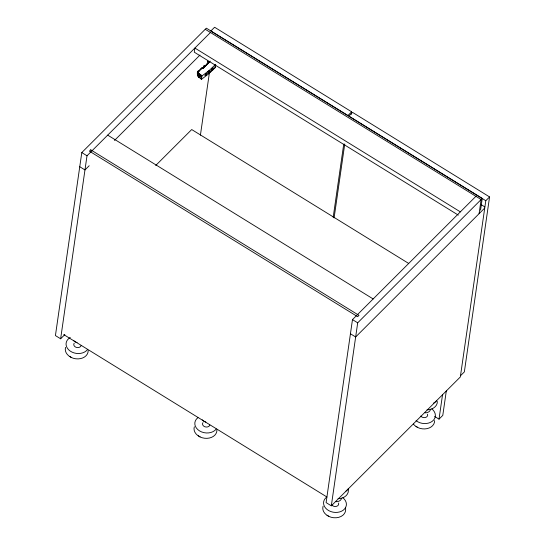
<?xml version="1.0" encoding="UTF-8"?>
<svg xmlns="http://www.w3.org/2000/svg" width="545" height="545" viewBox="0 0 545 545"><rect width="100%" height="100%" fill="white"/><g stroke="black" fill="none" stroke-linecap="round" stroke-linejoin="round"><path stroke-width="0.82" d="M480.554 210.132L482.243 198.421L206.351 28.17L81.798 152.573L55.427 335.57L60.638 338.786L64.841 334.596M60.638 338.786L87.009 155.788L210.452 32.496M197.924 74.318L197.331 75.598L201.446 79.352L208.728 73.8L215.2 67.675L215.772 65.087M197.944 71.129L198.046 72.901L199.191 73.977L199.17 74.699L200.138 74.849L199.777 77.356L198.809 77.206L198.83 76.491C196.874 75.701 196.547 70.482 199.102 70.918M197.631 74.992L197.992 72.485M197.78 75.537L198.142 73.023M198.319 71.599L201.97 67.771L203.598 67.362L204.334 66.626L203.68 66.224L204.559 65.346L205.513 66.163L204.559 65.346M198.653 76.852L199.02 74.338M198.83 76.491L199.191 73.977M198.871 77.24L199.232 74.733M197.358 75.387L201.207 78.902L201.63 75.973L197.78 72.458L201.371 68.69L203.142 68.248L210.261 61.135M201.97 67.771L197.808 72.253L201.929 76.007L201.446 79.352M201.269 75.244L201.03 76.913L200.138 74.849M201.269 77.37L201.582 75.176M201.343 68.902L203.142 68.248M203.598 67.362L204.307 66.837L203.68 66.224M205.949 65.189L207.795 63.172L205.949 65.189L206.283 65.393M207.441 61.149L208.231 61.714L208.66 61.449C210.111 61.823 207.611 63.152 209.191 61.776M207.018 63.976L207.284 64.453M208.66 61.449L208.34 61.939L207.447 61.306M208.367 62.334L207.904 62.975L208.64 62.328M208.415 71.804L208.176 73.48L209.825 72.042L210.063 70.373L208.115 71.62L207.87 73.296L209.478 71.831L209.825 72.042M200.41 135.174L209.369 73.01M215.2 67.675L215.561 65.162M333.179 217.36L343.725 144.18M334.099 217.925L344.767 143.907M351.259 114.334L351.627 111.807L214.601 27.25L210.82 31.024L347.846 115.588L351.627 111.807M475.921 196.316L352.479 319.608L326.108 502.613L331.319 505.828L460.321 376.977L485.793 200.71L489.574 196.936L352.547 112.379L348.766 116.153L485.793 200.71M331.319 505.828L357.69 322.824L482.243 198.421M434.665 416.469L439.011 419.146L442.526 394.75M446.307 390.969L442.792 415.372L439.011 419.146M479.089 213.681L481.133 199.531L205.24 29.28M489.574 196.936L464.36 371.881L460.58 375.662M214.989 66.708L215.282 65.386M197.562 73.684L197.467 74.556M213.041 68.588C213.64 66.218 210.275 70.775 212.298 69.61M207.761 63.384L207.931 62.764M89.189 165.734L84.972 169.945L79.761 166.729M114.477 140.474L199.981 55.065M203.653 66.429L204.532 65.557M203.108 68.459L208.19 63.384M200.601 76.525L201.412 75.721M214.328 67.88L209.287 72.553M155.713 165.496L191.704 129.547L408.709 263.46M484.648 208.129L355.653 336.98L350.442 333.765M215.684 64.33L209.212 70.455L201.929 76.007M208.204 71.661L209.389 70.564M481.208 204.675L484.825 206.909M460.348 211.869L194.878 48.042L194.286 52.191L458.304 215.118M208.626 61.653L209.164 61.987M107.692 135.126L373.161 298.953M81.798 152.573L87.009 155.788M352.479 319.608L357.69 322.824M63.765 334.61L326.932 497.006M416.005 426.394L417.756 427.478L415.338 425.979A11.445 8.713 8.2 0 1 413.451 424.085M327.041 515.257L328.792 516.34L326.366 514.841A11.445 8.713 8.2 0 1 323.076 506.23M198.291 435.802L200.042 436.886L197.617 435.394A11.445 8.713 8.2 0 1 194.327 426.776M69.542 356.355L71.293 357.431L68.868 355.94A11.445 8.713 8.2 0 1 65.577 347.329M209.845 425.073A3.733 2.841 8.2 0 1 204.9 426.769A3.733 2.841 8.2 0 1 202.972 422.634M205.826 422.041A5.736 4.367 8.2 0 1 202.27 419.841M216.917 429.985A11.479 8.74 8.2 0 1 211.46 437.39A11.479 8.74 8.2 0 1 200.015 436.927M216.276 428.976A11.479 8.74 8.2 0 1 199.525 430.891A11.479 8.74 8.2 0 1 197.93 417.661M338.547 503.049A3.733 2.841 8.2 0 1 336.49 506.339A3.733 2.841 8.2 0 1 331.81 504.936M345.435 507.899A11.479 8.74 8.2 0 1 341.041 516.462A11.479 8.74 8.2 0 1 328.764 516.374M342.846 497.742A11.479 8.74 8.2 0 1 343.275 510.175A11.479 8.74 8.2 0 1 327.123 509.541A11.479 8.74 8.2 0 1 326.68 497.108M348.166 488.824A11.479 8.74 8.2 0 1 338.043 498.689M341.449 498.661A5.736 4.367 8.2 0 1 336.067 501.693M347.771 489.356A11.479 8.74 8.2 0 1 346.034 491.093M81.096 345.625A3.733 2.841 8.2 0 1 76.15 347.322A3.733 2.841 8.2 0 1 74.222 343.18M77.077 342.587A5.736 4.367 8.2 0 1 73.52 340.393M88.167 350.53A11.479 8.74 8.2 0 1 82.717 357.942A11.479 8.74 8.2 0 1 71.266 357.472M87.527 349.529A11.479 8.74 8.2 0 1 70.182 351.055A11.479 8.74 8.2 0 1 70.271 337.498M427.512 414.186A3.733 2.841 8.2 0 1 425.454 417.477A3.733 2.841 8.2 0 1 420.774 416.073M434.631 420.577A11.479 8.74 8.2 0 1 429.181 427.982A11.479 8.74 8.2 0 1 417.729 427.512M431.817 408.879A11.479 8.74 8.2 0 1 432.233 421.319A11.479 8.74 8.2 0 1 416.08 420.672M437.356 401.495A11.479 8.74 8.2 0 1 427.007 409.826M430.414 409.799A5.736 4.367 8.2 0 1 425.032 412.831M436.736 400.493A11.479 8.74 8.2 0 1 433.309 403.252M205.322 74.842L205.199 75.687L206.364 74.788L206.896 73.337L205.526 74.106L204.981 75.544L206.351 74.774L206.855 73.309L205.322 74.842M212.264 69.467C211.978 72.492 215.486 65.127 212.264 69.467M90.749 149.827L89.414 151.163L357.643 316.686L358.978 315.351L90.749 149.827"/></g></svg>
